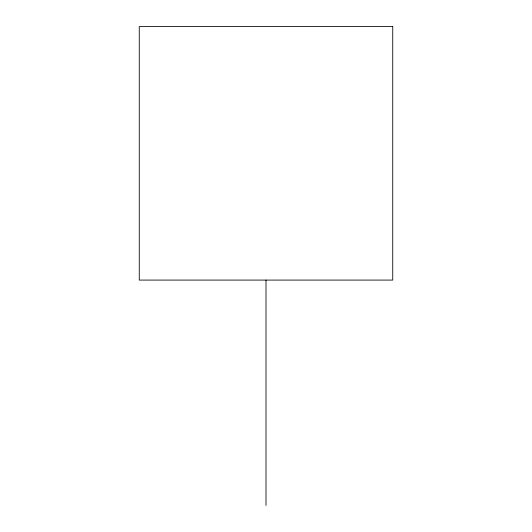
<?xml version="1.0" encoding="UTF-8"?>
<svg xmlns="http://www.w3.org/2000/svg" width="532" height="532" viewBox="0 0 532 532"><rect width="100%" height="100%" fill="white"/><g stroke="black" fill="none" stroke-linecap="round" stroke-linejoin="round"><path stroke-width="0.8" d="M266 280.085L266 505.4M392.742 26.6L139.258 26.6L139.258 280.085L392.742 280.085L392.742 26.6"/></g></svg>
